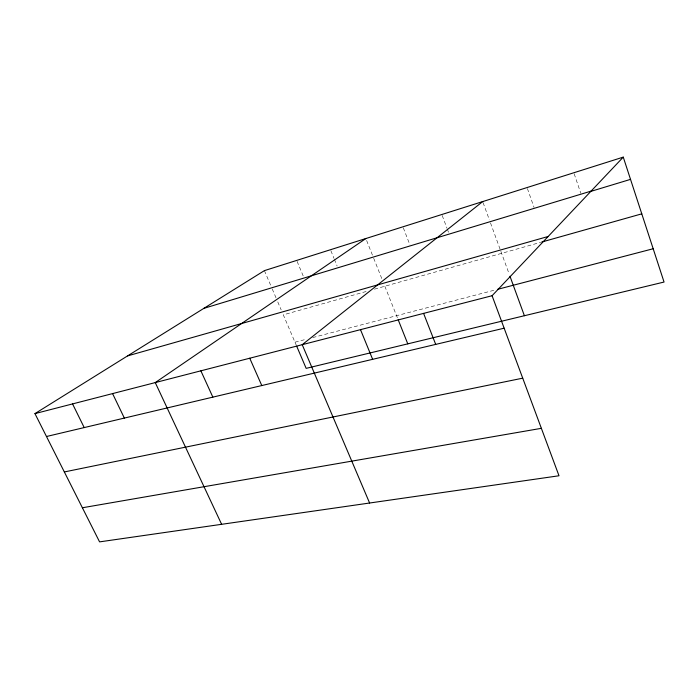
<?xml version="1.0" encoding="UTF-8"?>
<svg xmlns="http://www.w3.org/2000/svg" width="699" height="699" viewBox="0 0 699 699"><rect width="100%" height="100%" fill="white"/><g stroke="black" fill="none" stroke-linecap="round" stroke-linejoin="round"><path stroke-width="0.52" stroke-dasharray="3.5 2.62" d="M366.101 291.518L283.305 314.847L296.227 345.105M374.428 289.176L540.711 242.326M294.978 342.195L306.468 339.198M312.733 337.565L495.486 289.884M264.405 270.627L271.395 286.974M272.234 288.94L276.061 297.905M277.765 301.889L281.173 309.867M297.11 261.4L303.296 276.192M330.872 250.688L334 258.35M334.384 259.312L337.128 266.013M366.626 240.508L372.89 256.245M373.685 258.228L382.047 279.242M384.834 286.241L397.364 317.704M403.306 227.83L409.964 244.999M442.196 215.502L447.028 228.32M447.395 229.307L448.513 232.26M483.07 202.596L489.37 219.844M490.48 222.885L500.493 250.294M500.868 251.308L509.256 274.279M527.396 188.555L534.071 207.463M574.176 173.789L580.808 193.291"/><path stroke-width="1.05" d="M492.079 295.721L558.999 475.766L99.573 541.874L34.95 413.616L492.079 295.721L623.263 157.126L664.05 282.047L306.162 368.364L296.638 346.075M482.703 201.583L302.221 344.686L369.605 503.018M365.848 238.542L155.257 382.589L221.627 524.311M34.95 413.616L264.405 270.627L623.263 157.126M203.872 308.355L591.092 191.115M590.41 191.509L630.524 179.372M127.576 355.896L548.165 236.472M541.742 242.029L641.778 213.842M497.574 289.342L653.181 248.748M46.484 436.508L504.154 328.198M64.334 471.947L522.73 378.168M82.386 507.762L541.367 428.33M72.556 403.917L84.212 427.587M112.574 393.598L124.352 418.081M200.875 370.828L212.854 397.137M249.744 358.22L261.793 385.56M360.501 329.657L372.637 359.321M398.168 319.714L407.779 343.856M423.585 313.388L435.704 344.397M509.982 276.271L524.399 315.73"/></g></svg>
